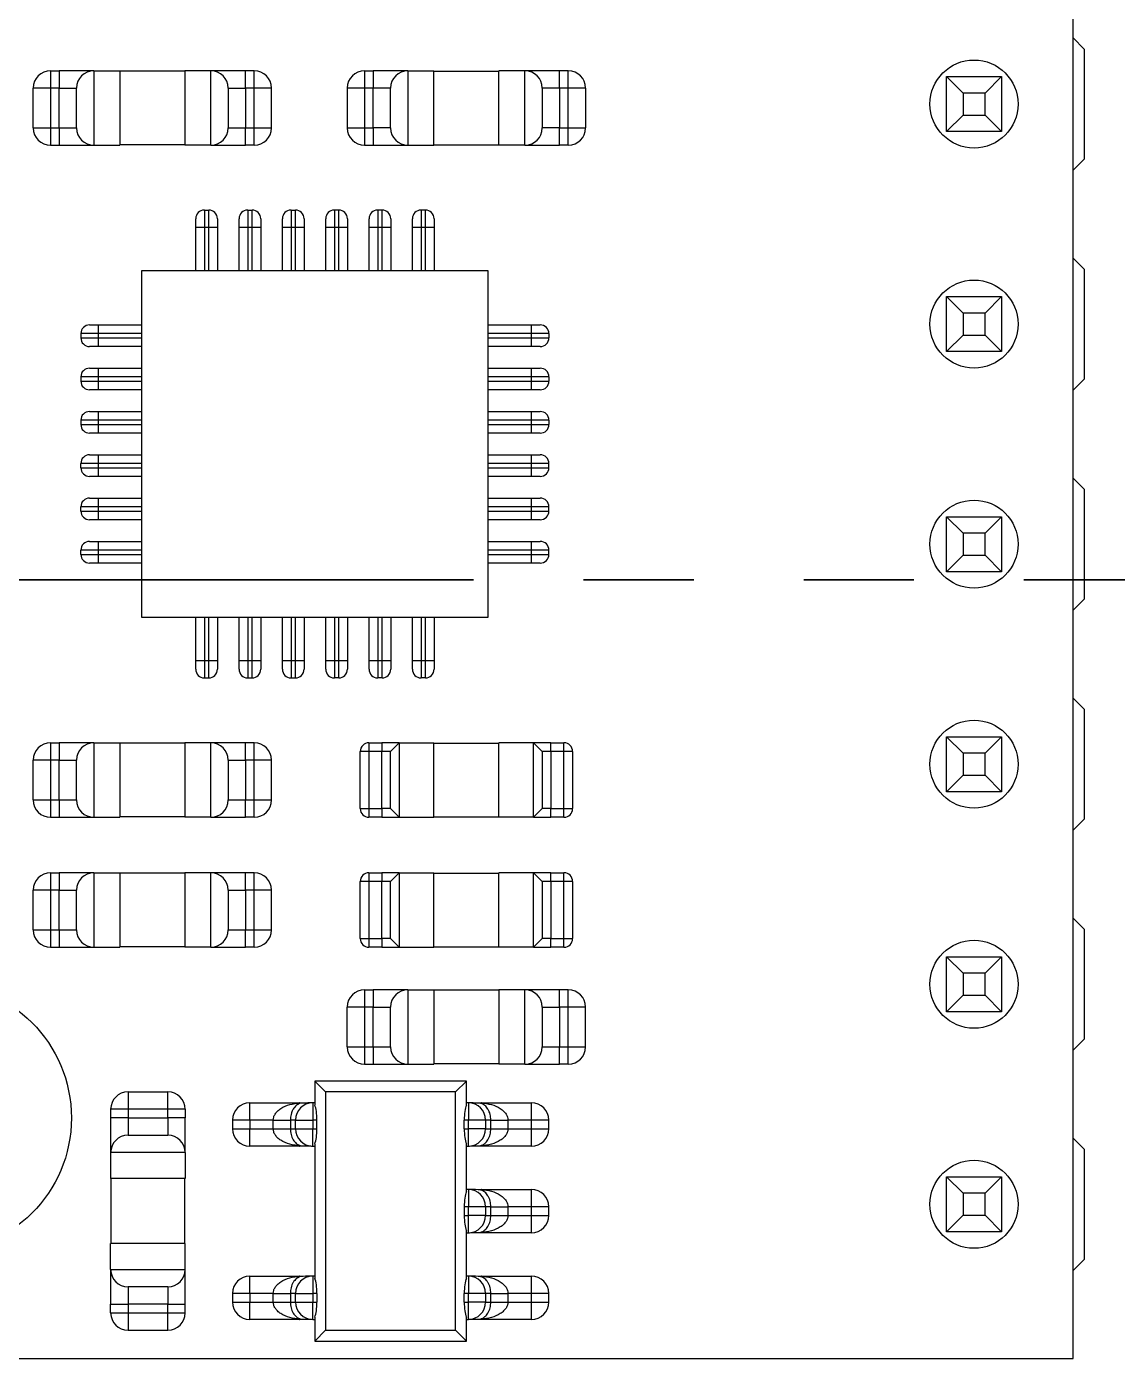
# Model space of a CAD drawing. Header units: millimetres. Extents: x 10 to 419, y 5 to 292.
# Drawn here: x 116.72 to 129.3, y 179.57 to 194.94 of the extents above; entities that cross this region are included whole.
import ezdxf

# ---------------------------------------------------------------- set-up
doc = ezdxf.new("R2010")
doc.units = ezdxf.units.MM
doc.linetypes.add('PHANTOM', pattern=[12.7, 6.35, -1.27, 1.27, -1.27, 1.27, -1.27])

msp = doc.modelspace()

# ---------------------------------------------------------------- linework, layer by layer
at = {"color": 7, "linetype": 'Continuous', "lineweight": 25}
for p, q in [((128.793, 179.566), (128.793, 200.673)), ((128.793, 194.806), (128.92, 194.679)), ((128.92, 194.679), (128.92, 193.409)), ((116.995, 194.428), (116.995, 194.228)), ((116.995, 194.428), (117.095, 194.428)), ((117.095, 194.428), (117.095, 194.228)), ((117.495, 194.428), (117.095, 194.428)), ((117.495, 194.428), (117.495, 193.568)), ((117.495, 194.428), (117.795, 194.428)), ((117.795, 194.426), (117.795, 193.571)), ((118.545, 194.423), (117.795, 194.423)), ((118.845, 194.428), (118.545, 194.428)), ((118.545, 194.426), (118.545, 193.571)), ((118.845, 193.568), (118.845, 194.428)), ((119.245, 194.428), (118.845, 194.428)), ((119.245, 194.228), (119.245, 194.428)), ((119.345, 194.428), (119.245, 194.428)), ((119.345, 194.228), (119.345, 194.428)), ((120.619, 194.428), (120.619, 194.228)), ((120.619, 194.428), (120.719, 194.428)), ((120.719, 194.428), (120.719, 194.228)), ((121.119, 194.428), (120.719, 194.428)), ((121.119, 194.428), (121.119, 193.568)), ((121.119, 194.428), (121.419, 194.428)), ((121.419, 193.571), (121.419, 194.426)), ((121.419, 194.423), (122.169, 194.423)), ((122.469, 194.428), (122.169, 194.428)), ((122.169, 193.571), (122.169, 194.426)), ((122.469, 193.568), (122.469, 194.428)), ((122.869, 194.428), (122.469, 194.428)), ((122.869, 194.228), (122.869, 194.428)), ((122.969, 194.428), (122.869, 194.428)), ((122.969, 194.228), (122.969, 194.428)), ((127.332, 193.726), (127.332, 194.361)), ((127.523, 194.171), (127.332, 194.361)), ((127.332, 194.361), (127.967, 194.361)), ((127.967, 194.361), (127.777, 194.171)), ((127.967, 194.361), (127.967, 193.726)), ((116.995, 194.228), (116.795, 194.228)), ((116.795, 193.768), (116.795, 194.228)), ((117.095, 194.228), (116.995, 194.228)), ((116.995, 194.228), (116.995, 193.768)), ((117.095, 193.768), (117.095, 194.228)), ((117.095, 194.228), (117.295, 194.228)), ((117.295, 193.768), (117.295, 194.228)), ((119.045, 194.228), (119.045, 193.768)), ((119.045, 194.228), (119.245, 194.228)), ((119.245, 194.228), (119.245, 193.768)), ((119.345, 194.228), (119.245, 194.228)), ((119.345, 193.768), (119.345, 194.228)), ((119.545, 194.228), (119.345, 194.228)), ((119.545, 193.768), (119.545, 194.228)), ((120.619, 194.228), (120.419, 194.228)), ((120.419, 194.228), (120.419, 193.768)), ((120.619, 194.228), (120.619, 193.768)), ((120.719, 194.228), (120.619, 194.228)), ((120.919, 194.228), (120.719, 194.228)), ((120.719, 193.768), (120.719, 194.228)), ((120.919, 193.768), (120.919, 194.228)), ((122.669, 194.228), (122.669, 193.768)), ((122.869, 194.228), (122.669, 194.228)), ((122.869, 194.228), (122.869, 193.768)), ((122.969, 194.228), (122.869, 194.228)), ((122.969, 193.768), (122.969, 194.228)), ((123.169, 194.228), (122.969, 194.228)), ((123.169, 194.228), (123.169, 193.768)), ((127.777, 194.171), (127.523, 194.171)), ((127.523, 194.171), (127.523, 193.917)), ((127.777, 193.917), (127.777, 194.171)), ((127.523, 193.917), (127.332, 193.726)), ((127.523, 193.917), (127.777, 193.917)), ((127.967, 193.726), (127.777, 193.917)), ((116.795, 193.768), (116.995, 193.768)), ((116.995, 193.768), (116.995, 193.568)), ((116.995, 193.768), (117.095, 193.768)), ((117.095, 193.768), (117.295, 193.768)), ((117.095, 193.768), (117.095, 193.568)), ((119.045, 193.768), (119.245, 193.768)), ((119.245, 193.568), (119.245, 193.768)), ((119.245, 193.768), (119.345, 193.768)), ((119.345, 193.768), (119.545, 193.768)), ((119.345, 193.568), (119.345, 193.768)), ((120.419, 193.768), (120.619, 193.768)), ((120.619, 193.768), (120.619, 193.568)), ((120.619, 193.768), (120.719, 193.768)), ((120.919, 193.768), (120.719, 193.768)), ((120.719, 193.768), (120.719, 193.568)), ((122.869, 193.768), (122.669, 193.768)), ((122.869, 193.568), (122.869, 193.768)), ((122.869, 193.768), (122.969, 193.768)), ((122.969, 193.568), (122.969, 193.768)), ((122.969, 193.768), (123.169, 193.768)), ((127.967, 193.726), (127.332, 193.726)), ((116.995, 193.568), (117.095, 193.568)), ((117.095, 193.568), (117.495, 193.568)), ((117.495, 193.568), (117.795, 193.568)), ((118.545, 193.573), (117.795, 193.573)), ((118.845, 193.568), (118.545, 193.568)), ((118.845, 193.568), (119.245, 193.568)), ((119.345, 193.568), (119.245, 193.568)), ((120.619, 193.568), (120.719, 193.568)), ((120.719, 193.568), (121.119, 193.568)), ((121.119, 193.568), (121.419, 193.568)), ((121.419, 193.573), (122.169, 193.573)), ((122.469, 193.568), (122.169, 193.568)), ((122.469, 193.568), (122.869, 193.568)), ((122.969, 193.568), (122.869, 193.568)), ((128.92, 193.409), (128.793, 193.282)), ((118.77, 192.82), (118.77, 192.62)), ((118.77, 192.82), (118.82, 192.82)), ((118.82, 192.62), (118.82, 192.82)), ((119.27, 192.82), (119.27, 192.62)), ((119.27, 192.82), (119.32, 192.82)), ((119.32, 192.62), (119.32, 192.82)), ((119.77, 192.82), (119.77, 192.62)), ((119.77, 192.82), (119.82, 192.82)), ((119.82, 192.62), (119.82, 192.82)), ((120.27, 192.82), (120.27, 192.62)), ((120.32, 192.82), (120.27, 192.82)), ((120.32, 192.62), (120.32, 192.82)), ((120.77, 192.82), (120.77, 192.62)), ((120.82, 192.82), (120.77, 192.82)), ((120.82, 192.62), (120.82, 192.82)), ((121.27, 192.82), (121.27, 192.62)), ((121.32, 192.82), (121.27, 192.82)), ((121.32, 192.62), (121.32, 192.82)), ((118.67, 192.62), (118.67, 192.72)), ((118.77, 192.62), (118.67, 192.62)), ((118.67, 192.12), (118.67, 192.62)), ((118.77, 192.62), (118.77, 192.12)), ((118.82, 192.62), (118.77, 192.62)), ((118.92, 192.62), (118.82, 192.62)), ((118.82, 192.12), (118.82, 192.62)), ((118.92, 192.72), (118.92, 192.62)), ((118.92, 192.62), (118.92, 192.12)), ((119.17, 192.62), (119.17, 192.72)), ((119.27, 192.62), (119.17, 192.62)), ((119.17, 192.12), (119.17, 192.62)), ((119.32, 192.62), (119.27, 192.62)), ((119.27, 192.62), (119.27, 192.12)), ((119.42, 192.62), (119.32, 192.62)), ((119.32, 192.12), (119.32, 192.62)), ((119.42, 192.72), (119.42, 192.62)), ((119.42, 192.62), (119.42, 192.12)), ((119.67, 192.62), (119.67, 192.72)), ((119.77, 192.62), (119.67, 192.62)), ((119.67, 192.12), (119.67, 192.62)), ((119.82, 192.62), (119.77, 192.62)), ((119.77, 192.62), (119.77, 192.12)), ((119.92, 192.62), (119.82, 192.62)), ((119.82, 192.12), (119.82, 192.62)), ((119.92, 192.72), (119.92, 192.62)), ((119.92, 192.62), (119.92, 192.12)), ((120.17, 192.62), (120.17, 192.72)), ((120.27, 192.62), (120.17, 192.62)), ((120.17, 192.12), (120.17, 192.62)), ((120.32, 192.62), (120.27, 192.62)), ((120.27, 192.62), (120.27, 192.12)), ((120.42, 192.62), (120.32, 192.62)), ((120.32, 192.12), (120.32, 192.62)), ((120.42, 192.72), (120.42, 192.62)), ((120.42, 192.62), (120.42, 192.12)), ((120.67, 192.62), (120.67, 192.72)), ((120.77, 192.62), (120.67, 192.62)), ((120.67, 192.12), (120.67, 192.62)), ((120.82, 192.62), (120.77, 192.62)), ((120.77, 192.62), (120.77, 192.12)), ((120.92, 192.62), (120.82, 192.62)), ((120.82, 192.12), (120.82, 192.62)), ((120.92, 192.72), (120.92, 192.62)), ((120.92, 192.62), (120.92, 192.12)), ((121.17, 192.62), (121.17, 192.72)), ((121.27, 192.62), (121.17, 192.62)), ((121.17, 192.12), (121.17, 192.62)), ((121.32, 192.62), (121.27, 192.62)), ((121.27, 192.62), (121.27, 192.12)), ((121.42, 192.62), (121.32, 192.62)), ((121.32, 192.12), (121.32, 192.62)), ((121.42, 192.72), (121.42, 192.62)), ((121.42, 192.62), (121.42, 192.12)), ((128.793, 192.266), (128.92, 192.139)), ((118.045, 192.12), (118.045, 188.12)), ((122.045, 192.12), (118.045, 192.12)), ((122.045, 188.12), (122.045, 192.12)), ((128.92, 192.139), (128.92, 190.869)), ((127.332, 191.186), (127.332, 191.821)), ((127.523, 191.631), (127.332, 191.821)), ((127.332, 191.821), (127.967, 191.821)), ((127.967, 191.821), (127.777, 191.631)), ((127.967, 191.821), (127.967, 191.186)), ((127.523, 191.631), (127.523, 191.377)), ((127.777, 191.631), (127.523, 191.631)), ((127.777, 191.377), (127.777, 191.631)), ((117.545, 191.395), (117.345, 191.395)), ((117.345, 191.395), (117.345, 191.345)), ((117.445, 191.495), (117.545, 191.495)), ((117.545, 191.495), (117.545, 191.395)), ((117.545, 191.495), (118.045, 191.495)), ((118.045, 191.395), (117.545, 191.395)), ((117.545, 191.395), (117.545, 191.345)), ((122.045, 191.495), (122.545, 191.495)), ((122.545, 191.395), (122.045, 191.395)), ((122.545, 191.395), (122.545, 191.495)), ((122.545, 191.495), (122.645, 191.495)), ((122.745, 191.395), (122.545, 191.395)), ((122.545, 191.345), (122.545, 191.395)), ((122.745, 191.395), (122.745, 191.345)), ((127.523, 191.377), (127.332, 191.186)), ((127.523, 191.377), (127.777, 191.377)), ((127.967, 191.186), (127.777, 191.377)), ((117.345, 191.345), (117.545, 191.345)), ((117.545, 191.245), (117.445, 191.245)), ((117.545, 191.345), (117.545, 191.245)), ((117.545, 191.345), (118.045, 191.345)), ((118.045, 191.245), (117.545, 191.245)), ((122.045, 191.345), (122.545, 191.345)), ((122.545, 191.245), (122.045, 191.245)), ((122.545, 191.245), (122.545, 191.345)), ((122.545, 191.345), (122.745, 191.345)), ((122.645, 191.245), (122.545, 191.245)), ((127.967, 191.186), (127.332, 191.186)), ((117.445, 190.995), (117.545, 190.995)), ((117.545, 190.995), (117.545, 190.895)), ((117.545, 190.995), (118.045, 190.995)), ((122.045, 190.995), (122.545, 190.995)), ((122.545, 190.895), (122.545, 190.995)), ((122.545, 190.995), (122.645, 190.995)), ((117.545, 190.895), (117.345, 190.895)), ((117.345, 190.895), (117.345, 190.845)), ((117.345, 190.845), (117.545, 190.845)), ((117.545, 190.895), (117.545, 190.845)), ((118.045, 190.895), (117.545, 190.895)), ((117.545, 190.845), (117.545, 190.745)), ((117.545, 190.845), (118.045, 190.845)), ((122.545, 190.895), (122.045, 190.895)), ((122.045, 190.845), (122.545, 190.845)), ((122.745, 190.895), (122.545, 190.895)), ((122.545, 190.845), (122.545, 190.895)), ((122.545, 190.745), (122.545, 190.845)), ((122.545, 190.845), (122.745, 190.845)), ((122.745, 190.895), (122.745, 190.845)), ((128.92, 190.869), (128.793, 190.742)), ((117.545, 190.745), (117.445, 190.745)), ((118.045, 190.745), (117.545, 190.745)), ((122.545, 190.745), (122.045, 190.745)), ((122.645, 190.745), (122.545, 190.745)), ((117.445, 190.495), (117.545, 190.495)), ((117.545, 190.495), (117.545, 190.395)), ((117.545, 190.495), (118.045, 190.495)), ((122.045, 190.495), (122.545, 190.495)), ((122.545, 190.395), (122.545, 190.495)), ((122.545, 190.495), (122.645, 190.495)), ((117.345, 190.395), (117.345, 190.345)), ((117.545, 190.395), (117.345, 190.395)), ((117.345, 190.345), (117.545, 190.345)), ((117.545, 190.395), (117.545, 190.345)), ((118.045, 190.395), (117.545, 190.395)), ((117.545, 190.345), (117.545, 190.245)), ((117.545, 190.345), (118.045, 190.345)), ((122.545, 190.395), (122.045, 190.395)), ((122.045, 190.345), (122.545, 190.345)), ((122.745, 190.395), (122.545, 190.395)), ((122.545, 190.345), (122.545, 190.395)), ((122.545, 190.245), (122.545, 190.345)), ((122.545, 190.345), (122.745, 190.345)), ((122.745, 190.395), (122.745, 190.345)), ((117.545, 190.245), (117.445, 190.245)), ((118.045, 190.245), (117.545, 190.245)), ((122.545, 190.245), (122.045, 190.245)), ((122.645, 190.245), (122.545, 190.245)), ((117.445, 189.995), (117.545, 189.995)), ((117.545, 189.995), (117.545, 189.895)), ((117.545, 189.995), (118.045, 189.995)), ((122.045, 189.995), (122.545, 189.995)), ((122.545, 189.895), (122.545, 189.995)), ((122.545, 189.995), (122.645, 189.995)), ((117.545, 189.895), (117.345, 189.895)), ((117.345, 189.845), (117.345, 189.895)), ((117.345, 189.845), (117.545, 189.845)), ((117.545, 189.895), (117.545, 189.845)), ((118.045, 189.895), (117.545, 189.895)), ((117.545, 189.845), (118.045, 189.845)), ((117.545, 189.845), (117.545, 189.745)), ((122.545, 189.895), (122.045, 189.895)), ((122.045, 189.845), (122.545, 189.845)), ((122.745, 189.895), (122.545, 189.895)), ((122.545, 189.845), (122.545, 189.895)), ((122.545, 189.745), (122.545, 189.845)), ((122.545, 189.845), (122.745, 189.845)), ((122.745, 189.845), (122.745, 189.895)), ((117.545, 189.745), (117.445, 189.745)), ((118.045, 189.745), (117.545, 189.745)), ((122.545, 189.745), (122.045, 189.745)), ((122.645, 189.745), (122.545, 189.745)), ((128.793, 189.726), (128.92, 189.599)), ((128.92, 189.599), (128.92, 188.329)), ((117.545, 189.395), (117.345, 189.395)), ((117.345, 189.345), (117.345, 189.395)), ((117.445, 189.495), (117.545, 189.495)), ((117.545, 189.495), (118.045, 189.495)), ((117.545, 189.495), (117.545, 189.395)), ((118.045, 189.395), (117.545, 189.395)), ((117.545, 189.395), (117.545, 189.345)), ((122.045, 189.495), (122.545, 189.495)), ((122.545, 189.395), (122.045, 189.395)), ((122.545, 189.395), (122.545, 189.495)), ((122.545, 189.495), (122.645, 189.495)), ((122.545, 189.345), (122.545, 189.395)), ((122.745, 189.395), (122.545, 189.395)), ((122.745, 189.345), (122.745, 189.395)), ((117.345, 189.345), (117.545, 189.345)), ((117.545, 189.245), (117.445, 189.245)), ((117.545, 189.345), (118.045, 189.345)), ((117.545, 189.345), (117.545, 189.245)), ((118.045, 189.245), (117.545, 189.245)), ((122.045, 189.345), (122.545, 189.345)), ((122.545, 189.245), (122.045, 189.245)), ((122.545, 189.345), (122.745, 189.345)), ((122.545, 189.245), (122.545, 189.345)), ((122.645, 189.245), (122.545, 189.245)), ((127.523, 189.091), (127.332, 189.281)), ((127.332, 189.281), (127.967, 189.281)), ((127.332, 188.646), (127.332, 189.281)), ((127.967, 189.281), (127.777, 189.091)), ((127.967, 189.281), (127.967, 188.646)), ((127.777, 189.091), (127.523, 189.091)), ((127.523, 189.091), (127.523, 188.837)), ((127.777, 188.837), (127.777, 189.091)), ((117.445, 188.995), (117.545, 188.995)), ((117.545, 188.995), (117.545, 188.895)), ((117.545, 188.995), (118.045, 188.995)), ((122.045, 188.995), (122.545, 188.995)), ((122.545, 188.895), (122.545, 188.995)), ((122.545, 188.995), (122.645, 188.995)), ((117.545, 188.895), (117.345, 188.895)), ((117.345, 188.845), (117.345, 188.895)), ((117.345, 188.845), (117.545, 188.845)), ((118.045, 188.895), (117.545, 188.895)), ((117.545, 188.895), (117.545, 188.845)), ((117.545, 188.845), (117.545, 188.745)), ((117.545, 188.845), (118.045, 188.845)), ((122.545, 188.895), (122.045, 188.895)), ((122.045, 188.845), (122.545, 188.845)), ((122.545, 188.845), (122.545, 188.895)), ((122.745, 188.895), (122.545, 188.895)), ((122.545, 188.745), (122.545, 188.845)), ((122.545, 188.845), (122.745, 188.845)), ((122.745, 188.845), (122.745, 188.895)), ((127.523, 188.837), (127.332, 188.646)), ((127.523, 188.837), (127.777, 188.837)), ((127.967, 188.646), (127.777, 188.837)), ((117.545, 188.745), (117.445, 188.745)), ((118.045, 188.745), (117.545, 188.745)), ((122.545, 188.745), (122.045, 188.745)), ((122.645, 188.745), (122.545, 188.745)), ((127.967, 188.646), (127.332, 188.646)), ((128.92, 188.329), (128.793, 188.202)), ((118.045, 188.12), (122.045, 188.12)), ((118.67, 187.62), (118.67, 188.12)), ((118.77, 188.12), (118.77, 187.62)), ((118.82, 187.62), (118.82, 188.12)), ((118.92, 188.12), (118.92, 187.62)), ((119.17, 187.62), (119.17, 188.12)), ((119.27, 188.12), (119.27, 187.62)), ((119.32, 187.62), (119.32, 188.12)), ((119.42, 188.12), (119.42, 187.62)), ((119.67, 187.62), (119.67, 188.12)), ((119.77, 188.12), (119.77, 187.62)), ((119.82, 187.62), (119.82, 188.12)), ((119.92, 188.12), (119.92, 187.62)), ((120.17, 187.62), (120.17, 188.12)), ((120.27, 188.12), (120.27, 187.62)), ((120.32, 187.62), (120.32, 188.12)), ((120.42, 188.12), (120.42, 187.62)), ((120.67, 187.62), (120.67, 188.12)), ((120.77, 188.12), (120.77, 187.62)), ((120.82, 187.62), (120.82, 188.12)), ((120.92, 188.12), (120.92, 187.62)), ((121.17, 187.62), (121.17, 188.12)), ((121.27, 188.12), (121.27, 187.62)), ((121.32, 187.62), (121.32, 188.12)), ((121.42, 188.12), (121.42, 187.62)), ((118.67, 187.52), (118.67, 187.62)), ((118.67, 187.62), (118.77, 187.62)), ((118.77, 187.62), (118.77, 187.42)), ((118.77, 187.62), (118.82, 187.62)), ((118.82, 187.42), (118.82, 187.62)), ((118.82, 187.62), (118.92, 187.62)), ((118.92, 187.62), (118.92, 187.52)), ((119.17, 187.52), (119.17, 187.62)), ((119.17, 187.62), (119.27, 187.62)), ((119.27, 187.62), (119.27, 187.42)), ((119.27, 187.62), (119.32, 187.62)), ((119.32, 187.42), (119.32, 187.62)), ((119.32, 187.62), (119.42, 187.62)), ((119.42, 187.62), (119.42, 187.52)), ((119.67, 187.52), (119.67, 187.62)), ((119.67, 187.62), (119.77, 187.62)), ((119.77, 187.62), (119.77, 187.42)), ((119.77, 187.62), (119.82, 187.62)), ((119.82, 187.62), (119.92, 187.62)), ((119.82, 187.42), (119.82, 187.62)), ((119.92, 187.62), (119.92, 187.52)), ((120.17, 187.62), (120.27, 187.62)), ((120.17, 187.52), (120.17, 187.62)), ((120.27, 187.62), (120.27, 187.42)), ((120.27, 187.62), (120.32, 187.62)), ((120.32, 187.42), (120.32, 187.62)), ((120.32, 187.62), (120.42, 187.62)), ((120.42, 187.62), (120.42, 187.52)), ((120.67, 187.62), (120.77, 187.62)), ((120.67, 187.52), (120.67, 187.62)), ((120.77, 187.62), (120.82, 187.62)), ((120.77, 187.62), (120.77, 187.42)), ((120.82, 187.42), (120.82, 187.62)), ((120.82, 187.62), (120.92, 187.62)), ((120.92, 187.62), (120.92, 187.52)), ((121.17, 187.62), (121.27, 187.62)), ((121.17, 187.52), (121.17, 187.62)), ((121.27, 187.62), (121.27, 187.42)), ((121.27, 187.62), (121.32, 187.62)), ((121.32, 187.62), (121.42, 187.62)), ((121.32, 187.42), (121.32, 187.62)), ((121.42, 187.62), (121.42, 187.52)), ((118.77, 187.42), (118.82, 187.42)), ((119.27, 187.42), (119.32, 187.42)), ((119.77, 187.42), (119.82, 187.42)), ((120.32, 187.42), (120.27, 187.42)), ((120.82, 187.42), (120.77, 187.42)), ((121.32, 187.42), (121.27, 187.42)), ((128.793, 187.186), (128.92, 187.059)), ((128.92, 187.059), (128.92, 185.789)), ((116.995, 186.671), (116.995, 186.471)), ((116.995, 186.671), (117.095, 186.671)), ((117.095, 186.671), (117.095, 186.471)), ((117.495, 186.671), (117.095, 186.671)), ((117.495, 186.671), (117.495, 185.811)), ((117.495, 186.671), (117.795, 186.671)), ((117.795, 186.668), (117.795, 185.813)), ((118.545, 186.666), (117.795, 186.666)), ((118.845, 186.671), (118.545, 186.671)), ((118.545, 186.668), (118.545, 185.813)), ((118.845, 185.811), (118.845, 186.671)), ((119.245, 186.671), (118.845, 186.671)), ((119.245, 186.471), (119.245, 186.671)), ((119.345, 186.671), (119.245, 186.671)), ((119.345, 186.471), (119.345, 186.671)), ((120.669, 186.671), (120.669, 186.571)), ((120.669, 186.671), (120.819, 186.671)), ((120.819, 186.671), (120.819, 186.571)), ((121.019, 186.671), (120.819, 186.671)), ((121.019, 186.671), (120.919, 186.571)), ((121.019, 186.671), (121.019, 185.811)), ((121.019, 186.671), (121.419, 186.671)), ((121.419, 185.813), (121.419, 186.668)), ((121.419, 186.666), (122.169, 186.666)), ((122.569, 186.671), (122.169, 186.671)), ((122.169, 185.813), (122.169, 186.668)), ((122.569, 185.811), (122.569, 186.671)), ((122.669, 186.571), (122.569, 186.671)), ((122.769, 186.671), (122.569, 186.671)), ((122.769, 186.571), (122.769, 186.671)), ((122.769, 186.671), (122.919, 186.671)), ((122.919, 186.571), (122.919, 186.671)), ((127.332, 186.106), (127.332, 186.741)), ((127.523, 186.551), (127.332, 186.741)), ((127.332, 186.741), (127.967, 186.741)), ((127.967, 186.741), (127.777, 186.551)), ((127.967, 186.741), (127.967, 186.106)), ((116.995, 186.471), (116.795, 186.471)), ((116.795, 186.011), (116.795, 186.471)), ((117.095, 186.471), (116.995, 186.471)), ((116.995, 186.471), (116.995, 186.011)), ((117.095, 186.011), (117.095, 186.471)), ((117.095, 186.471), (117.295, 186.471)), ((117.295, 186.011), (117.295, 186.471)), ((119.045, 186.471), (119.045, 186.011)), ((119.045, 186.471), (119.245, 186.471)), ((119.245, 186.471), (119.245, 186.011)), ((119.345, 186.471), (119.245, 186.471)), ((119.545, 186.471), (119.345, 186.471)), ((119.345, 186.011), (119.345, 186.471)), ((119.545, 186.011), (119.545, 186.471)), ((120.669, 186.571), (120.569, 186.571)), ((120.569, 185.911), (120.569, 186.571)), ((120.669, 186.571), (120.669, 185.911)), ((120.819, 186.571), (120.669, 186.571)), ((120.819, 185.911), (120.819, 186.571)), ((120.919, 186.571), (120.819, 186.571)), ((120.919, 185.911), (120.919, 186.571)), ((122.669, 186.571), (122.669, 185.911)), ((122.769, 186.571), (122.669, 186.571)), ((122.769, 186.571), (122.769, 185.911)), ((122.919, 186.571), (122.769, 186.571)), ((123.019, 186.571), (122.919, 186.571)), ((122.919, 185.911), (122.919, 186.571)), ((123.019, 186.571), (123.019, 185.911)), ((127.777, 186.551), (127.523, 186.551)), ((127.523, 186.551), (127.523, 186.297)), ((127.777, 186.297), (127.777, 186.551)), ((127.523, 186.297), (127.332, 186.106)), ((127.523, 186.297), (127.777, 186.297)), ((127.967, 186.106), (127.777, 186.297)), ((116.795, 186.011), (116.995, 186.011)), ((116.995, 186.011), (117.095, 186.011)), ((116.995, 186.011), (116.995, 185.811)), ((117.095, 186.011), (117.095, 185.811)), ((117.095, 186.011), (117.295, 186.011)), ((119.045, 186.011), (119.245, 186.011)), ((119.245, 185.811), (119.245, 186.011)), ((119.245, 186.011), (119.345, 186.011)), ((119.345, 185.811), (119.345, 186.011)), ((119.345, 186.011), (119.545, 186.011)), ((127.967, 186.106), (127.332, 186.106)), ((120.569, 185.911), (120.669, 185.911)), ((120.669, 185.911), (120.669, 185.811)), ((120.669, 185.911), (120.819, 185.911)), ((120.919, 185.911), (120.819, 185.911)), ((120.819, 185.911), (120.819, 185.811)), ((121.019, 185.811), (120.919, 185.911)), ((122.669, 185.911), (122.569, 185.811)), ((122.769, 185.911), (122.669, 185.911)), ((122.769, 185.811), (122.769, 185.911)), ((122.769, 185.911), (122.919, 185.911)), ((122.919, 185.911), (123.019, 185.911)), ((122.919, 185.811), (122.919, 185.911)), ((116.995, 185.811), (117.095, 185.811)), ((117.095, 185.811), (117.495, 185.811)), ((117.495, 185.811), (117.795, 185.811)), ((118.545, 185.816), (117.795, 185.816)), ((118.845, 185.811), (118.545, 185.811)), ((118.845, 185.811), (119.245, 185.811)), ((119.345, 185.811), (119.245, 185.811)), ((120.819, 185.811), (120.669, 185.811)), ((120.819, 185.811), (121.019, 185.811)), ((121.019, 185.811), (121.419, 185.811)), ((121.419, 185.816), (122.169, 185.816)), ((122.569, 185.811), (122.169, 185.811)), ((122.569, 185.811), (122.769, 185.811)), ((122.919, 185.811), (122.769, 185.811)), ((128.92, 185.789), (128.793, 185.662)), ((116.995, 185.171), (116.995, 184.971)), ((116.995, 185.171), (117.095, 185.171)), ((117.095, 185.171), (117.095, 184.971)), ((117.495, 185.171), (117.095, 185.171)), ((117.495, 185.171), (117.495, 184.311)), ((117.495, 185.171), (117.795, 185.171)), ((117.795, 185.168), (117.795, 184.313)), ((118.545, 185.166), (117.795, 185.166)), ((118.845, 185.171), (118.545, 185.171)), ((118.545, 185.168), (118.545, 184.313)), ((118.845, 184.311), (118.845, 185.171)), ((119.245, 185.171), (118.845, 185.171)), ((119.245, 184.971), (119.245, 185.171)), ((119.345, 185.171), (119.245, 185.171)), ((119.345, 184.971), (119.345, 185.171)), ((120.669, 185.071), (120.569, 185.071)), ((120.569, 184.411), (120.569, 185.071)), ((120.669, 185.171), (120.669, 185.071)), ((120.669, 185.171), (120.819, 185.171)), ((120.669, 185.071), (120.669, 184.411)), ((120.819, 185.071), (120.669, 185.071)), ((120.819, 185.171), (120.819, 185.071)), ((121.019, 185.171), (120.819, 185.171)), ((120.919, 185.071), (120.819, 185.071)), ((120.819, 184.411), (120.819, 185.071)), ((121.019, 185.171), (120.919, 185.071)), ((120.919, 184.411), (120.919, 185.071)), ((121.019, 185.171), (121.019, 184.311)), ((121.019, 185.171), (121.419, 185.171)), ((121.419, 184.313), (121.419, 185.168)), ((121.419, 185.166), (122.169, 185.166)), ((122.569, 185.171), (122.169, 185.171)), ((122.169, 184.313), (122.169, 185.168)), ((122.569, 184.311), (122.569, 185.171)), ((122.669, 185.071), (122.569, 185.171)), ((122.769, 185.171), (122.569, 185.171)), ((122.669, 185.071), (122.669, 184.411)), ((122.769, 185.071), (122.669, 185.071)), ((122.769, 185.071), (122.769, 185.171)), ((122.769, 185.171), (122.919, 185.171)), ((122.769, 185.071), (122.769, 184.411)), ((122.919, 185.071), (122.769, 185.071)), ((122.919, 185.071), (122.919, 185.171)), ((122.919, 184.411), (122.919, 185.071)), ((123.019, 185.071), (122.919, 185.071)), ((123.019, 185.071), (123.019, 184.411)), ((116.995, 184.971), (116.795, 184.971)), ((116.795, 184.511), (116.795, 184.971)), ((116.995, 184.971), (116.995, 184.511)), ((117.095, 184.971), (116.995, 184.971)), ((117.095, 184.971), (117.295, 184.971)), ((117.095, 184.511), (117.095, 184.971)), ((117.295, 184.511), (117.295, 184.971)), ((119.045, 184.971), (119.045, 184.511)), ((119.045, 184.971), (119.245, 184.971)), ((119.245, 184.971), (119.245, 184.511)), ((119.345, 184.971), (119.245, 184.971)), ((119.345, 184.511), (119.345, 184.971)), ((119.545, 184.971), (119.345, 184.971)), ((119.545, 184.511), (119.545, 184.971)), ((128.793, 184.646), (128.92, 184.519)), ((116.795, 184.511), (116.995, 184.511)), ((116.995, 184.511), (116.995, 184.311)), ((116.995, 184.511), (117.095, 184.511)), ((117.095, 184.511), (117.295, 184.511)), ((117.095, 184.511), (117.095, 184.311)), ((119.045, 184.511), (119.245, 184.511)), ((119.245, 184.311), (119.245, 184.511)), ((119.245, 184.511), (119.345, 184.511)), ((119.345, 184.311), (119.345, 184.511)), ((119.345, 184.511), (119.545, 184.511)), ((128.92, 184.519), (128.92, 183.249)), ((116.995, 184.311), (117.095, 184.311)), ((117.095, 184.311), (117.495, 184.311)), ((117.495, 184.311), (117.795, 184.311)), ((118.545, 184.316), (117.795, 184.316)), ((118.845, 184.311), (118.545, 184.311)), ((118.845, 184.311), (119.245, 184.311)), ((119.345, 184.311), (119.245, 184.311)), ((120.569, 184.411), (120.669, 184.411)), ((120.669, 184.411), (120.819, 184.411)), ((120.669, 184.411), (120.669, 184.311)), ((120.819, 184.311), (120.669, 184.311)), ((120.919, 184.411), (120.819, 184.411)), ((120.819, 184.411), (120.819, 184.311)), ((120.819, 184.311), (121.019, 184.311)), ((121.019, 184.311), (120.919, 184.411)), ((121.019, 184.311), (121.419, 184.311)), ((121.419, 184.316), (122.169, 184.316)), ((122.569, 184.311), (122.169, 184.311)), ((122.669, 184.411), (122.569, 184.311)), ((122.569, 184.311), (122.769, 184.311)), ((122.769, 184.411), (122.669, 184.411)), ((122.769, 184.311), (122.769, 184.411)), ((122.769, 184.411), (122.919, 184.411)), ((122.919, 184.311), (122.769, 184.311)), ((122.919, 184.411), (123.019, 184.411)), ((122.919, 184.311), (122.919, 184.411)), ((127.332, 183.566), (127.332, 184.201)), ((127.523, 184.011), (127.332, 184.201)), ((127.332, 184.201), (127.967, 184.201)), ((127.967, 184.201), (127.777, 184.011)), ((127.967, 184.201), (127.967, 183.566)), ((127.777, 184.011), (127.523, 184.011)), ((127.523, 184.011), (127.523, 183.757)), ((127.777, 183.757), (127.777, 184.011)), ((120.619, 183.821), (120.619, 183.621)), ((120.619, 183.821), (120.719, 183.821)), ((120.719, 183.821), (120.719, 183.621)), ((121.119, 183.821), (120.719, 183.821)), ((121.119, 183.821), (121.119, 182.961)), ((121.119, 183.821), (121.419, 183.821)), ((121.419, 183.818), (121.419, 182.963)), ((122.169, 183.816), (121.419, 183.816)), ((122.469, 183.821), (122.169, 183.821)), ((122.169, 183.818), (122.169, 182.963)), ((122.469, 182.961), (122.469, 183.821)), ((122.869, 183.821), (122.469, 183.821)), ((122.869, 183.621), (122.869, 183.821)), ((122.969, 183.821), (122.869, 183.821)), ((122.969, 183.621), (122.969, 183.821)), ((127.523, 183.757), (127.332, 183.566)), ((127.523, 183.757), (127.777, 183.757)), ((127.967, 183.566), (127.777, 183.757)), ((120.619, 183.621), (120.419, 183.621)), ((120.419, 183.161), (120.419, 183.621)), ((120.719, 183.621), (120.619, 183.621)), ((120.619, 183.621), (120.619, 183.161)), ((120.719, 183.621), (120.919, 183.621)), ((120.719, 183.161), (120.719, 183.621)), ((120.919, 183.161), (120.919, 183.621)), ((122.669, 183.621), (122.669, 183.161)), ((122.669, 183.621), (122.869, 183.621)), ((122.869, 183.621), (122.869, 183.161)), ((122.969, 183.621), (122.869, 183.621)), ((122.969, 183.161), (122.969, 183.621)), ((123.169, 183.621), (122.969, 183.621)), ((123.169, 183.161), (123.169, 183.621)), ((127.967, 183.566), (127.332, 183.566)), ((128.92, 183.249), (128.793, 183.122)), ((120.419, 183.161), (120.619, 183.161)), ((120.619, 183.161), (120.619, 182.961)), ((120.619, 183.161), (120.719, 183.161)), ((120.719, 183.161), (120.719, 182.961)), ((120.719, 183.161), (120.919, 183.161)), ((122.669, 183.161), (122.869, 183.161)), ((122.869, 182.961), (122.869, 183.161)), ((122.869, 183.161), (122.969, 183.161)), ((122.969, 182.961), (122.969, 183.161)), ((122.969, 183.161), (123.169, 183.161)), ((120.619, 182.961), (120.719, 182.961)), ((120.719, 182.961), (121.119, 182.961)), ((121.119, 182.961), (121.419, 182.961)), ((122.169, 182.966), (121.419, 182.966)), ((122.469, 182.961), (122.169, 182.961)), ((122.469, 182.961), (122.869, 182.961)), ((122.969, 182.961), (122.869, 182.961)), ((120.044, 182.766), (120.044, 182.489)), ((120.169, 182.641), (120.044, 182.766)), ((121.794, 182.766), (120.044, 182.766)), ((121.794, 182.766), (121.669, 182.641)), ((121.794, 182.489), (121.794, 182.766)), ((117.889, 182.641), (117.889, 182.441)), ((117.889, 182.641), (118.349, 182.641)), ((118.349, 182.441), (118.349, 182.641)), ((120.169, 182.641), (120.169, 179.891)), ((121.669, 182.641), (120.169, 182.641)), ((121.669, 179.891), (121.669, 182.641)), ((119.294, 182.316), (119.294, 182.516)), ((119.294, 182.516), (119.869, 182.516)), ((120.02, 182.516), (120.02, 182.316)), ((120.044, 182.516), (120.02, 182.516)), ((121.817, 182.516), (121.794, 182.516)), ((121.817, 182.516), (121.817, 182.316)), ((121.969, 182.516), (122.544, 182.516)), ((122.544, 182.316), (122.544, 182.516)), ((117.889, 182.441), (117.689, 182.441)), ((117.689, 182.441), (117.689, 182.341)), ((117.889, 182.341), (117.689, 182.341)), ((117.689, 182.341), (117.689, 181.941)), ((118.349, 182.441), (117.889, 182.441)), ((117.889, 182.441), (117.889, 182.341)), ((117.889, 182.341), (117.889, 182.141)), ((117.889, 182.341), (118.349, 182.341)), ((118.549, 182.441), (118.349, 182.441)), ((118.349, 182.341), (118.349, 182.441)), ((118.349, 182.341), (118.349, 182.141)), ((118.549, 182.341), (118.349, 182.341)), ((118.549, 182.441), (118.549, 182.341)), ((118.549, 181.941), (118.549, 182.341)), ((119.094, 182.316), (119.094, 182.216)), ((119.294, 182.316), (119.094, 182.316)), ((119.565, 182.316), (119.294, 182.316)), ((119.294, 182.316), (119.294, 182.216)), ((119.565, 182.216), (119.565, 182.316)), ((119.565, 182.316), (119.762, 182.316)), ((119.822, 182.316), (119.762, 182.316)), ((119.762, 182.316), (119.762, 182.216)), ((119.822, 182.216), (119.822, 182.316)), ((119.822, 182.316), (120.02, 182.316)), ((120.069, 182.316), (120.02, 182.316)), ((120.02, 182.316), (120.02, 182.216)), ((120.069, 182.216), (120.069, 182.316)), ((121.769, 182.216), (121.769, 182.316)), ((121.817, 182.316), (121.769, 182.316)), ((121.817, 182.216), (121.817, 182.316)), ((122.015, 182.316), (121.817, 182.316)), ((122.015, 182.316), (122.015, 182.216)), ((122.075, 182.316), (122.015, 182.316)), ((122.075, 182.216), (122.075, 182.316)), ((122.075, 182.316), (122.273, 182.316)), ((122.273, 182.316), (122.273, 182.216)), ((122.544, 182.316), (122.273, 182.316)), ((122.544, 182.216), (122.544, 182.316)), ((122.744, 182.316), (122.544, 182.316)), ((122.744, 182.216), (122.744, 182.316)), ((119.094, 182.216), (119.294, 182.216)), ((119.294, 182.016), (119.294, 182.216)), ((119.294, 182.216), (119.565, 182.216)), ((119.565, 182.216), (119.762, 182.216)), ((119.762, 182.216), (119.822, 182.216)), ((119.822, 182.216), (120.02, 182.216)), ((120.02, 182.216), (120.069, 182.216)), ((120.02, 182.016), (120.02, 182.216)), ((121.769, 182.216), (121.817, 182.216)), ((121.817, 182.016), (121.817, 182.216)), ((122.015, 182.216), (121.817, 182.216)), ((122.015, 182.216), (122.075, 182.216)), ((122.075, 182.216), (122.273, 182.216)), ((122.273, 182.216), (122.544, 182.216)), ((122.544, 182.016), (122.544, 182.216)), ((122.544, 182.216), (122.744, 182.216)), ((117.889, 182.141), (118.349, 182.141)), ((119.869, 182.016), (119.294, 182.016)), ((120.02, 182.016), (120.044, 182.016)), ((120.044, 182.043), (120.044, 180.489)), ((121.794, 181.489), (121.794, 182.043)), ((121.794, 182.016), (121.817, 182.016)), ((122.544, 182.016), (121.969, 182.016)), ((128.793, 182.106), (128.92, 181.979)), ((117.689, 181.941), (117.689, 181.641)), ((118.549, 181.941), (117.689, 181.941)), ((118.549, 181.941), (118.549, 181.641)), ((128.92, 181.979), (128.92, 180.709)), ((118.546, 181.641), (117.691, 181.641)), ((117.694, 180.891), (117.694, 181.641)), ((118.544, 180.891), (118.544, 181.641)), ((127.332, 181.026), (127.332, 181.661)), ((127.523, 181.471), (127.332, 181.661)), ((127.332, 181.661), (127.967, 181.661)), ((127.967, 181.661), (127.777, 181.471)), ((127.967, 181.661), (127.967, 181.026)), ((121.817, 181.516), (121.794, 181.516)), ((121.817, 181.516), (121.817, 181.316)), ((121.969, 181.516), (122.544, 181.516)), ((122.544, 181.316), (122.544, 181.516)), ((127.523, 181.471), (127.523, 181.217)), ((127.777, 181.471), (127.523, 181.471)), ((127.777, 181.217), (127.777, 181.471)), ((121.769, 181.316), (121.769, 181.216)), ((121.817, 181.316), (121.769, 181.316)), ((121.817, 181.216), (121.817, 181.316)), ((122.015, 181.316), (121.817, 181.316)), ((122.015, 181.316), (122.015, 181.216)), ((122.075, 181.316), (122.015, 181.316)), ((122.075, 181.216), (122.075, 181.316)), ((122.075, 181.316), (122.273, 181.316)), ((122.273, 181.316), (122.273, 181.216)), ((122.544, 181.316), (122.273, 181.316)), ((122.544, 181.216), (122.544, 181.316)), ((122.744, 181.316), (122.544, 181.316)), ((122.744, 181.216), (122.744, 181.316)), ((121.769, 181.216), (121.817, 181.216)), ((121.817, 181.016), (121.817, 181.216)), ((122.015, 181.216), (121.817, 181.216)), ((122.015, 181.216), (122.075, 181.216)), ((122.075, 181.216), (122.273, 181.216)), ((122.273, 181.216), (122.544, 181.216)), ((122.544, 181.016), (122.544, 181.216)), ((122.544, 181.216), (122.744, 181.216)), ((127.523, 181.217), (127.332, 181.026)), ((127.523, 181.217), (127.777, 181.217)), ((127.967, 181.026), (127.777, 181.217)), ((121.794, 180.489), (121.794, 181.043)), ((121.794, 181.016), (121.817, 181.016)), ((122.544, 181.016), (121.969, 181.016)), ((127.967, 181.026), (127.332, 181.026)), ((117.689, 180.591), (117.689, 180.891)), ((118.546, 180.891), (117.691, 180.891)), ((118.549, 180.591), (118.549, 180.891)), ((128.92, 180.709), (128.793, 180.582)), ((117.689, 180.591), (118.549, 180.591)), ((117.689, 180.591), (117.689, 180.191)), ((118.549, 180.191), (118.549, 180.591)), ((119.294, 180.316), (119.294, 180.516)), ((119.294, 180.516), (119.869, 180.516)), ((120.02, 180.516), (120.02, 180.316)), ((120.044, 180.516), (120.02, 180.516)), ((121.817, 180.516), (121.794, 180.516)), ((121.817, 180.516), (121.817, 180.316)), ((121.969, 180.516), (122.544, 180.516)), ((122.544, 180.316), (122.544, 180.516)), ((118.349, 180.391), (117.889, 180.391)), ((117.889, 180.391), (117.889, 180.191)), ((118.349, 180.391), (118.349, 180.191)), ((119.294, 180.316), (119.094, 180.316)), ((119.094, 180.316), (119.094, 180.216)), ((119.294, 180.316), (119.294, 180.216)), ((119.565, 180.316), (119.294, 180.316)), ((119.565, 180.216), (119.565, 180.316)), ((119.565, 180.316), (119.762, 180.316)), ((119.822, 180.316), (119.762, 180.316)), ((119.762, 180.316), (119.762, 180.216)), ((119.822, 180.216), (119.822, 180.316)), ((119.822, 180.316), (120.02, 180.316)), ((120.069, 180.316), (120.02, 180.316)), ((120.02, 180.316), (120.02, 180.216)), ((120.069, 180.316), (120.069, 180.216)), ((121.769, 180.216), (121.769, 180.316)), ((121.817, 180.316), (121.769, 180.316)), ((121.817, 180.216), (121.817, 180.316)), ((122.015, 180.316), (121.817, 180.316)), ((122.015, 180.316), (122.015, 180.216)), ((122.075, 180.316), (122.015, 180.316)), ((122.075, 180.216), (122.075, 180.316)), ((122.075, 180.316), (122.273, 180.316)), ((122.273, 180.316), (122.273, 180.216)), ((122.544, 180.316), (122.273, 180.316)), ((122.544, 180.216), (122.544, 180.316)), ((122.744, 180.316), (122.544, 180.316)), ((122.744, 180.216), (122.744, 180.316)), ((117.689, 180.191), (117.889, 180.191)), ((117.689, 180.091), (117.689, 180.191)), ((118.349, 180.191), (117.889, 180.191)), ((117.889, 180.191), (117.889, 180.091)), ((118.349, 180.191), (118.549, 180.191)), ((118.349, 180.091), (118.349, 180.191)), ((118.549, 180.091), (118.549, 180.191)), ((119.094, 180.216), (119.294, 180.216)), ((119.294, 180.216), (119.565, 180.216)), ((119.294, 180.016), (119.294, 180.216)), ((119.565, 180.216), (119.762, 180.216)), ((119.762, 180.216), (119.822, 180.216)), ((119.822, 180.216), (120.02, 180.216)), ((120.02, 180.216), (120.069, 180.216)), ((120.02, 180.016), (120.02, 180.216)), ((121.769, 180.216), (121.817, 180.216)), ((121.817, 180.016), (121.817, 180.216)), ((122.015, 180.216), (121.817, 180.216)), ((122.015, 180.216), (122.075, 180.216)), ((122.075, 180.216), (122.273, 180.216)), ((122.273, 180.216), (122.544, 180.216)), ((122.544, 180.016), (122.544, 180.216)), ((122.544, 180.216), (122.744, 180.216)), ((117.689, 180.091), (117.889, 180.091)), ((117.889, 180.091), (117.889, 179.891)), ((117.889, 180.091), (118.349, 180.091)), ((118.349, 180.091), (118.549, 180.091)), ((118.349, 179.891), (118.349, 180.091)), ((119.869, 180.016), (119.294, 180.016)), ((120.02, 180.016), (120.044, 180.016)), ((120.044, 180.043), (120.044, 179.766)), ((121.794, 179.766), (121.794, 180.043)), ((121.794, 180.016), (121.817, 180.016)), ((122.544, 180.016), (121.969, 180.016)), ((117.889, 179.891), (118.349, 179.891)), ((120.044, 179.766), (120.169, 179.891)), ((120.169, 179.891), (121.669, 179.891)), ((121.669, 179.891), (121.794, 179.766)), ((120.044, 179.766), (121.794, 179.766)), ((113.045, 179.566), (128.793, 179.566))]:
    msp.add_line(p, q, dxfattribs=at)
at = {"color": 7, "linetype": 'PHANTOM', "lineweight": 35}
msp.add_line((413.976, 188.551), (17.176, 188.551), dxfattribs=at)
at = {"color": 7, "linetype": 'Continuous', "lineweight": 25}
for centre, radius in [((127.65, 194.044), 0.508), ((127.65, 191.504), 0.508), ((127.65, 188.964), 0.508), ((127.65, 186.424), 0.508), ((127.65, 183.884), 0.508), ((115.68, 182.341), 1.556), ((127.65, 181.344), 0.508)]:
    msp.add_circle(centre, radius, dxfattribs=at)
for centre, radius, start, end in [((116.995, 194.228), 0.2, 90, 180), ((117.495, 194.228), 0.2, 90, 180), ((118.845, 194.228), 0.2, 360, 90), ((119.345, 194.228), 0.2, 0, 90), ((120.619, 194.228), 0.2, 90, 180), ((121.119, 194.228), 0.2, 90, 180), ((122.469, 194.228), 0.2, 0, 90), ((122.969, 194.228), 0.2, 0, 90), ((116.995, 193.768), 0.2, 180, 270), ((117.495, 193.768), 0.2, 180, 270), ((118.845, 193.768), 0.2, 270, 0), ((119.345, 193.768), 0.2, 270, 0), ((120.619, 193.768), 0.2, 180, 270), ((121.119, 193.768), 0.2, 180, 270), ((122.469, 193.768), 0.2, 270, 0), ((122.969, 193.768), 0.2, 270, 0), ((118.77, 192.72), 0.1, 90, 180), ((118.82, 192.72), 0.1, 0, 90), ((119.27, 192.72), 0.1, 90, 180), ((119.32, 192.72), 0.1, 0, 90), ((119.77, 192.72), 0.1, 90, 180), ((119.82, 192.72), 0.1, 0, 90), ((120.27, 192.72), 0.1, 90, 180), ((120.32, 192.72), 0.1, 0, 90), ((120.77, 192.72), 0.1, 90, 180), ((120.82, 192.72), 0.1, 0, 90), ((121.27, 192.72), 0.1, 90, 180), ((121.32, 192.72), 0.1, 0, 90), ((117.445, 191.395), 0.1, 90, 180), ((122.645, 191.395), 0.1, 0, 90), ((117.445, 191.345), 0.1, 180, 270), ((122.645, 191.345), 0.1, 270, 0), ((117.445, 190.895), 0.1, 90, 180), ((122.645, 190.895), 0.1, 0, 90), ((117.445, 190.845), 0.1, 180, 270), ((122.645, 190.845), 0.1, 270, 0), ((117.445, 190.395), 0.1, 90, 180), ((122.645, 190.395), 0.1, 0, 90), ((117.445, 190.345), 0.1, 180, 270), ((122.645, 190.345), 0.1, 270, 0), ((117.445, 189.895), 0.1, 90, 180), ((122.645, 189.895), 0.1, 0, 90), ((117.445, 189.845), 0.1, 180, 270), ((122.645, 189.845), 0.1, 270, 0), ((117.445, 189.395), 0.1, 90, 180), ((122.645, 189.395), 0.1, 0, 90), ((117.445, 189.345), 0.1, 180, 270), ((122.645, 189.345), 0.1, 270, 0), ((117.445, 188.895), 0.1, 90, 180), ((122.645, 188.895), 0.1, 0, 90), ((117.445, 188.845), 0.1, 180, 270), ((122.645, 188.845), 0.1, 270, 0), ((118.77, 187.52), 0.1, 180, 270), ((118.82, 187.52), 0.1, 270, 0), ((119.27, 187.52), 0.1, 180, 270), ((119.32, 187.52), 0.1, 270, 0), ((119.77, 187.52), 0.1, 180, 270), ((119.82, 187.52), 0.1, 270, 0), ((120.27, 187.52), 0.1, 180, 270), ((120.32, 187.52), 0.1, 270, 0), ((120.77, 187.52), 0.1, 180, 270), ((120.82, 187.52), 0.1, 270, 0), ((121.27, 187.52), 0.1, 180, 270), ((121.32, 187.52), 0.1, 270, 0), ((116.995, 186.471), 0.2, 90, 180), ((117.495, 186.471), 0.2, 90, 180), ((118.845, 186.471), 0.2, 0, 90), ((119.345, 186.471), 0.2, 0, 90), ((120.669, 186.571), 0.1, 90, 180), ((122.919, 186.571), 0.1, 0, 90), ((116.995, 186.011), 0.2, 180, 270), ((117.495, 186.011), 0.2, 180, 270), ((118.845, 186.011), 0.2, 270, 0), ((119.345, 186.011), 0.2, 270, 0), ((120.669, 185.911), 0.1, 180, 270), ((122.919, 185.911), 0.1, 270, 0), ((116.995, 184.971), 0.2, 90, 180), ((117.495, 184.971), 0.2, 90, 180), ((118.845, 184.971), 0.2, 0, 90), ((119.345, 184.971), 0.2, 0, 90), ((120.669, 185.071), 0.1, 90, 180), ((122.919, 185.071), 0.1, 0, 90), ((116.995, 184.511), 0.2, 180, 270), ((117.495, 184.511), 0.2, 180, 270), ((118.845, 184.511), 0.2, 270, 0), ((119.345, 184.511), 0.2, 270, 0), ((120.669, 184.411), 0.1, 180, 270), ((122.919, 184.411), 0.1, 270, 0), ((120.619, 183.621), 0.2, 90, 180), ((121.119, 183.621), 0.2, 90, 180), ((122.469, 183.621), 0.2, 0, 90), ((122.969, 183.621), 0.2, 0, 90), ((120.619, 183.161), 0.2, 180, 270), ((121.119, 183.161), 0.2, 180, 270), ((122.469, 183.161), 0.2, 270, 0), ((122.969, 183.161), 0.2, 270, 0), ((117.889, 182.441), 0.2, 90, 180), ((118.349, 182.441), 0.2, 0, 90), ((119.294, 182.316), 0.2, 90, 180), ((120.021, 182.317), 0.199, 90.3053, 180.3021), ((121.816, 182.317), 0.199, 359.6979, 89.6947), ((122.544, 182.316), 0.2, 0, 90), ((119.294, 182.216), 0.2, 180, 270), ((120.021, 182.215), 0.199, 179.6979, 269.6947), ((121.816, 182.215), 0.199, 270.3053, 0.3021), ((122.544, 182.216), 0.2, 270, 0), ((117.889, 181.941), 0.2, 90, 180), ((118.349, 181.941), 0.2, 0, 90), ((121.816, 181.317), 0.199, 359.6979, 89.6947), ((122.544, 181.316), 0.2, 0, 90), ((121.816, 181.215), 0.199, 270.3053, 0.3021), ((122.544, 181.216), 0.2, 270, 0), ((117.889, 180.591), 0.2, 180, 270), ((118.349, 180.591), 0.2, 270, 0), ((119.294, 180.316), 0.2, 90, 180), ((120.021, 180.317), 0.199, 90.3053, 180.3021), ((121.816, 180.317), 0.199, 359.6979, 89.6947), ((122.544, 180.316), 0.2, 0, 90), ((119.294, 180.216), 0.2, 180, 270), ((120.021, 180.215), 0.199, 179.6979, 269.6947), ((121.816, 180.215), 0.199, 270.3053, 0.3021), ((122.544, 180.216), 0.2, 270, 0), ((117.889, 180.091), 0.2, 180, 270), ((118.349, 180.091), 0.2, 270, 0)]:
    msp.add_arc(centre, radius, start, end, dxfattribs=at)
for centre, major_axis, ratio, start_param, end_param in [((119.869, 182.316), (0, 0.2), 0.166667, 6.172999, 6.283185), ((120.211, 182.316), (1.661, 0), 0.120407, 1.702125, 1.770935), ((120.02, 182.316), (0.202, 0), 0.989455, 1.570796, 1.702125), ((120.019, 182.316), (0, 0.2), 0.25, 4.712389, 5.759587), ((121.819, 182.316), (0, 0.2), 0.25, 0.523599, 1.570796), ((121.817, 182.316), (0.202, 0), 0.989455, 1.439467, 1.570796), ((121.626, 182.316), (1.661, 0), 0.120407, 1.370658, 1.439467), ((121.969, 182.316), (0, 0.2), 0.166667, 0, 0.110186), ((120.019, 182.216), (0, 0.2), 0.25, 3.665191, 4.712389), ((121.819, 182.216), (0, 0.2), 0.25, 1.570796, 2.617994), ((119.869, 182.216), (0, 0.2), 0.166667, 3.141593, 3.251779), ((120.211, 182.216), (1.661, 0), 0.120407, 4.512251, 4.58106), ((120.02, 182.216), (0.202, 0), 0.989455, 4.58106, 4.712389), ((121.817, 182.216), (0.202, 0), 0.989455, 4.712389, 4.843718), ((121.626, 182.216), (1.661, 0), 0.120407, 4.843718, 4.912527), ((121.969, 182.216), (0, 0.2), 0.166667, 3.031407, 3.141593), ((121.819, 181.316), (0, 0.2), 0.25, 0.523599, 1.570796), ((121.817, 181.316), (0.202, 0), 0.989455, 1.439467, 1.570796), ((121.626, 181.316), (1.661, 0), 0.120407, 1.370658, 1.439467), ((121.969, 181.316), (0, 0.2), 0.166667, 0, 0.110186), ((121.819, 181.216), (0, 0.2), 0.25, 1.570796, 2.617994), ((121.817, 181.216), (0.202, 0), 0.989455, 4.712389, 4.843718), ((121.626, 181.216), (1.661, 0), 0.120407, 4.843718, 4.912527), ((121.969, 181.216), (0, 0.2), 0.166667, 3.031407, 3.141593), ((119.869, 180.316), (0, 0.2), 0.166667, 6.172999, 6.283185), ((120.211, 180.316), (1.661, 0), 0.120407, 1.702125, 1.770935), ((120.02, 180.316), (0.202, 0), 0.989455, 1.570796, 1.702125), ((120.019, 180.316), (0, 0.2), 0.25, 4.712389, 5.759587), ((121.819, 180.316), (0, 0.2), 0.25, 0.523599, 1.570796), ((121.817, 180.316), (0.202, 0), 0.989455, 1.439467, 1.570796), ((121.626, 180.316), (1.661, 0), 0.120407, 1.370658, 1.439467), ((121.969, 180.316), (0, 0.2), 0.166667, 0, 0.110186), ((120.019, 180.216), (0, 0.2), 0.25, 3.665191, 4.712389), ((121.819, 180.216), (0, 0.2), 0.25, 1.570796, 2.617994), ((119.869, 180.216), (0, 0.2), 0.166667, 3.141593, 3.251779), ((120.211, 180.216), (1.661, 0), 0.120407, 4.512251, 4.58106), ((120.02, 180.216), (0.202, 0), 0.989455, 4.58106, 4.712389), ((121.817, 180.216), (0.202, 0), 0.989455, 4.712389, 4.843718), ((121.626, 180.216), (1.661, 0), 0.120407, 4.843718, 4.912527), ((121.969, 180.216), (0, 0.2), 0.166667, 3.031407, 3.141593)]:
    msp.add_ellipse(centre, major_axis=major_axis, ratio=ratio, start_param=start_param, end_param=end_param, dxfattribs=at)
for points, knots in [([(119.565, 182.316), (119.566, 182.328), (119.568, 182.353), (119.587, 182.389), (119.615, 182.422), (119.67, 182.464), (119.757, 182.501), (119.833, 182.51), (119.872, 182.515)], [0, 0, 0, 0, 0.081155, 0.171519, 0.276469, 0.399485, 0.689819, 1, 1, 1, 1]), ([(119.881, 182.512), (119.864, 182.505), (119.834, 182.492), (119.801, 182.454), (119.781, 182.416), (119.771, 182.384), (119.764, 182.351), (119.763, 182.327), (119.762, 182.316)], [0, 0, 0, 0, 0.3482895, 0.5987192, 0.720522, 0.8254654, 0.9169394, 1, 1, 1, 1]), ([(119.872, 182.515), (119.874, 182.514), (119.877, 182.512), (119.88, 182.512), (119.881, 182.512)], [0, 0, 0, 0, 0.560118, 1, 1, 1, 1]), ([(121.956, 182.512), (121.958, 182.512), (121.961, 182.512), (121.964, 182.514), (121.965, 182.515)], [0, 0, 0, 0, 0.5599, 1, 1, 1, 1]), ([(122.075, 182.316), (122.074, 182.327), (122.073, 182.351), (122.067, 182.384), (122.056, 182.416), (122.036, 182.454), (122.004, 182.492), (121.974, 182.505), (121.956, 182.512)], [0, 0, 0, 0, 0.083049, 0.17452, 0.279467, 0.401279, 0.651666, 1, 1, 1, 1]), ([(121.965, 182.515), (122.004, 182.51), (122.08, 182.501), (122.167, 182.464), (122.222, 182.422), (122.251, 182.389), (122.269, 182.353), (122.271, 182.328), (122.273, 182.316)], [0, 0, 0, 0, 0.31018, 0.600513, 0.72352, 0.828467, 0.918834, 1, 1, 1, 1]), ([(119.872, 182.017), (119.833, 182.022), (119.757, 182.031), (119.67, 182.068), (119.615, 182.11), (119.587, 182.143), (119.568, 182.179), (119.566, 182.204), (119.565, 182.216)], [0, 0, 0, 0, 0.31018, 0.600513, 0.72352, 0.828467, 0.918834, 1, 1, 1, 1]), ([(119.762, 182.216), (119.763, 182.205), (119.764, 182.181), (119.771, 182.148), (119.781, 182.116), (119.801, 182.078), (119.834, 182.039), (119.864, 182.027), (119.881, 182.02)], [0, 0, 0, 0, 0.0830493, 0.1745201, 0.279467, 0.4012786, 0.6516663, 1, 1, 1, 1]), ([(121.956, 182.02), (121.974, 182.027), (122.004, 182.039), (122.036, 182.078), (122.056, 182.116), (122.067, 182.148), (122.073, 182.181), (122.074, 182.205), (122.075, 182.216)], [0, 0, 0, 0, 0.34829, 0.598719, 0.720522, 0.825465, 0.916939, 1, 1, 1, 1]), ([(122.273, 182.216), (122.271, 182.204), (122.269, 182.179), (122.251, 182.143), (122.222, 182.11), (122.167, 182.068), (122.08, 182.031), (122.004, 182.022), (121.965, 182.017)], [0, 0, 0, 0, 0.081155, 0.171519, 0.276469, 0.399485, 0.689819, 1, 1, 1, 1]), ([(119.881, 182.02), (119.879, 182.02), (119.876, 182.02), (119.874, 182.018), (119.872, 182.017)], [0, 0, 0, 0, 0.5599, 1, 1, 1, 1]), ([(121.965, 182.017), (121.963, 182.018), (121.96, 182.02), (121.958, 182.02), (121.956, 182.02)], [0, 0, 0, 0, 0.5601176, 1, 1, 1, 1]), ([(121.956, 181.512), (121.958, 181.512), (121.961, 181.512), (121.964, 181.514), (121.965, 181.515)], [0, 0, 0, 0, 0.5599, 1, 1, 1, 1]), ([(122.075, 181.316), (122.074, 181.327), (122.073, 181.351), (122.067, 181.384), (122.056, 181.416), (122.036, 181.454), (122.004, 181.492), (121.974, 181.505), (121.956, 181.512)], [0, 0, 0, 0, 0.083049, 0.17452, 0.279467, 0.401279, 0.651666, 1, 1, 1, 1]), ([(121.965, 181.515), (122.004, 181.51), (122.08, 181.501), (122.167, 181.464), (122.222, 181.422), (122.251, 181.389), (122.269, 181.353), (122.271, 181.328), (122.273, 181.316)], [0, 0, 0, 0, 0.31018, 0.600513, 0.72352, 0.828467, 0.918834, 1, 1, 1, 1]), ([(121.956, 181.02), (121.974, 181.027), (122.004, 181.039), (122.036, 181.078), (122.056, 181.116), (122.067, 181.148), (122.073, 181.181), (122.074, 181.205), (122.075, 181.216)], [0, 0, 0, 0, 0.34829, 0.598719, 0.720522, 0.825465, 0.916939, 1, 1, 1, 1]), ([(122.273, 181.216), (122.271, 181.204), (122.269, 181.179), (122.251, 181.143), (122.222, 181.11), (122.167, 181.068), (122.08, 181.031), (122.004, 181.022), (121.965, 181.017)], [0, 0, 0, 0, 0.081155, 0.171519, 0.276469, 0.399485, 0.689819, 1, 1, 1, 1]), ([(121.965, 181.017), (121.963, 181.018), (121.96, 181.02), (121.958, 181.02), (121.956, 181.02)], [0, 0, 0, 0, 0.560118, 1, 1, 1, 1]), ([(119.565, 180.316), (119.566, 180.328), (119.568, 180.353), (119.587, 180.389), (119.615, 180.422), (119.67, 180.464), (119.757, 180.501), (119.833, 180.51), (119.872, 180.515)], [0, 0, 0, 0, 0.0811554, 0.1715191, 0.2764692, 0.3994853, 0.6898187, 1, 1, 1, 1]), ([(119.881, 180.512), (119.864, 180.505), (119.834, 180.492), (119.801, 180.454), (119.781, 180.416), (119.771, 180.384), (119.764, 180.351), (119.763, 180.327), (119.762, 180.316)], [0, 0, 0, 0, 0.34829, 0.598719, 0.720522, 0.825465, 0.916939, 1, 1, 1, 1]), ([(119.872, 180.515), (119.874, 180.514), (119.877, 180.512), (119.88, 180.512), (119.881, 180.512)], [0, 0, 0, 0, 0.560118, 1, 1, 1, 1]), ([(121.956, 180.512), (121.958, 180.512), (121.961, 180.512), (121.964, 180.514), (121.965, 180.515)], [0, 0, 0, 0, 0.5599, 1, 1, 1, 1]), ([(122.075, 180.316), (122.074, 180.327), (122.073, 180.351), (122.067, 180.384), (122.056, 180.416), (122.036, 180.454), (122.004, 180.492), (121.974, 180.505), (121.956, 180.512)], [0, 0, 0, 0, 0.083049, 0.17452, 0.279467, 0.401279, 0.651666, 1, 1, 1, 1]), ([(121.965, 180.515), (122.004, 180.51), (122.08, 180.501), (122.167, 180.464), (122.222, 180.422), (122.251, 180.389), (122.269, 180.353), (122.271, 180.328), (122.273, 180.316)], [0, 0, 0, 0, 0.31018, 0.600513, 0.72352, 0.828467, 0.918834, 1, 1, 1, 1]), ([(119.872, 180.017), (119.833, 180.022), (119.757, 180.031), (119.67, 180.068), (119.615, 180.11), (119.587, 180.143), (119.568, 180.179), (119.566, 180.204), (119.565, 180.216)], [0, 0, 0, 0, 0.31018, 0.600513, 0.72352, 0.828467, 0.918834, 1, 1, 1, 1]), ([(119.762, 180.216), (119.763, 180.205), (119.764, 180.181), (119.771, 180.148), (119.781, 180.116), (119.801, 180.078), (119.834, 180.039), (119.864, 180.027), (119.881, 180.02)], [0, 0, 0, 0, 0.083049, 0.17452, 0.279467, 0.401279, 0.651666, 1, 1, 1, 1]), ([(121.956, 180.02), (121.974, 180.027), (122.004, 180.039), (122.036, 180.078), (122.056, 180.116), (122.067, 180.148), (122.073, 180.181), (122.074, 180.205), (122.075, 180.216)], [0, 0, 0, 0, 0.34829, 0.598719, 0.720522, 0.825465, 0.916939, 1, 1, 1, 1]), ([(122.273, 180.216), (122.271, 180.204), (122.269, 180.179), (122.251, 180.143), (122.222, 180.11), (122.167, 180.068), (122.08, 180.031), (122.004, 180.022), (121.965, 180.017)], [0, 0, 0, 0, 0.081155, 0.171519, 0.276469, 0.399485, 0.689819, 1, 1, 1, 1]), ([(119.881, 180.02), (119.879, 180.02), (119.876, 180.02), (119.874, 180.018), (119.872, 180.017)], [0, 0, 0, 0, 0.5599, 1, 1, 1, 1]), ([(121.965, 180.017), (121.963, 180.018), (121.96, 180.02), (121.958, 180.02), (121.956, 180.02)], [0, 0, 0, 0, 0.560118, 1, 1, 1, 1])]:
    msp.add_open_spline(points, degree=3, knots=knots, dxfattribs=at)

doc.saveas('drawing.dxf')
